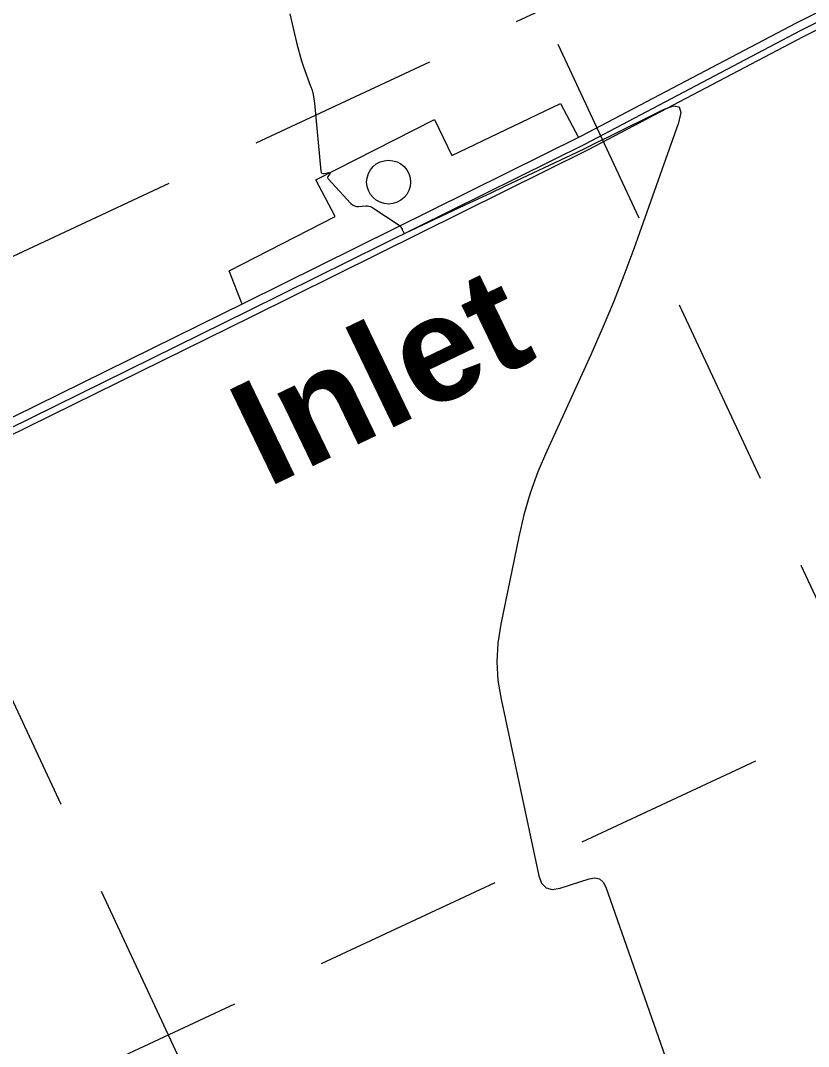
# Model space of a CAD drawing. Extents: x 2498567 to 2501210, y 7092229 to 7094464.
# Drawn here: x 2498932.34 to 2498968.31, y 7093214.56 to 7093261.42 of the extents above; entities that cross this region are included whole.
import ezdxf

# ---------------------------------------------------------------- set-up
doc = ezdxf.new("R2010")
doc.units = 0
doc.header["$MEASUREMENT"] = 0
doc.linetypes.add('HIDDEN', pattern=[0.375, 0.25, -0.125])
for name, color, linetype, lineweight in [('2', 7, 'Continuous', 0), ('20', 7, 'Continuous', 0), ('9', 7, 'Continuous', 0), ('Level 31', 254, 'Continuous', 0)]:
    doc.layers.add(name, color=color, linetype=linetype, lineweight=lineweight)
doc.layers.add('GRID', color=254, linetype='HIDDEN')
doc.styles.get("Standard").update_dxf_attribs({"font": 'ARIALBD.TTF'})

# ---------------------------------------------------------------- blocks, each defined once
blk = doc.blocks.new('026_2')
at = {"color": 0, "linetype": 'ByBlock', "lineweight": -2}
blk.add_circle((-0.007, 0), 0.1, dxfattribs=at)

msp = doc.modelspace()

# ---------------------------------------------------------------- linework, layer by layer
at = {"layer": '2', "color": 7, "linetype": 'Continuous', "lineweight": 0, "flags": 128}
for points in [[(2499046.678, 7093312.66), (2499042.289, 7093305.241), (2499038.59, 7093300.605), (2499035.82, 7093297.599), (2499032.111, 7093294.64), (2499029.161, 7093292.269), (2499023.471, 7093289.017), (2499008.082, 7093281.312), (2498988.822, 7093271.892), (2498967.745, 7093261.3), (2498957.931, 7093256.131), (2498942.573, 7093248.516), (2498915.025, 7093234.942), (2498882.218, 7093218.555), (2498855.101, 7093204.981), (2498817.028, 7093185.985), (2498799.689, 7093177.192), (2498785.647, 7093170.089)], [(2499047.022, 7093312.457), (2499042.619, 7093305.014), (2499038.894, 7093300.344), (2499036.093, 7093297.305), (2499032.361, 7093294.328), (2499029.387, 7093291.938), (2499023.66, 7093288.665), (2499008.259, 7093280.954), (2498989, 7093271.534), (2498967.928, 7093260.945), (2498958.113, 7093255.775), (2498942.75, 7093248.157), (2498915.203, 7093234.584), (2498882.397, 7093218.197), (2498855.28, 7093204.623), (2498817.208, 7093185.628), (2498799.869, 7093176.836), (2498785.8, 7093169.718)], [(2499047.28, 7093312.304), (2499042.867, 7093304.843), (2499039.122, 7093300.149), (2499036.298, 7093297.085), (2499032.549, 7093294.094), (2499029.556, 7093291.689), (2499023.802, 7093288.4), (2499008.392, 7093280.685), (2498989.133, 7093271.265), (2498968.065, 7093260.678), (2498958.25, 7093255.508), (2498942.883, 7093247.888), (2498915.336, 7093234.315), (2498882.531, 7093217.929), (2498855.414, 7093204.355), (2498817.343, 7093185.36), (2498800.005, 7093176.568), (2498785.915, 7093169.44)]]:
    msp.add_lwpolyline(points, dxfattribs=at)
at = {"layer": '9', "color": 5, "linetype": 'Continuous', "lineweight": 0}
for p, q in [((2498952.033, 7093255.245), (2498956.982, 7093257.628)), ((2498956.982, 7093257.628), (2498957.808, 7093256.07)), ((2498945.817, 7093254.139), (2498951.239, 7093256.895)), ((2498951.239, 7093256.895), (2498952.033, 7093255.245)), ((2498946.699, 7093252.459), (2498945.817, 7093254.139)), ((2498941.866, 7093249.987), (2498946.699, 7093252.459)), ((2498942.457, 7093248.458), (2498941.866, 7093249.987))]:
    msp.add_line(p, q, dxfattribs=at)
at = {"layer": 'GRID', "color": 252, "linetype": 'HIDDEN', "lineweight": 0, "ltscale": 35}
for p, q in [((2498764.657, 7093172.633), (2500744.286, 7094095.692)), ((2498779.545, 7093140.704), (2500759.174, 7094063.762)), ((2498807.105, 7093581.51), (2499328.394, 7092463.534)), ((2498775.176, 7093566.622), (2499296.464, 7092448.645))]:
    msp.add_line(p, q, dxfattribs=at)
at = {"layer": 'Level 31', "color": 35, "linetype": 'Continuous', "lineweight": 13}
for p, q in [((2498944.637, 7093261.721), (2498944.937, 7093260.409)), ((2498944.937, 7093260.409), (2498945.005, 7093260.129)), ((2498945.005, 7093260.129), (2498945.082, 7093259.852)), ((2498945.082, 7093259.852), (2498945.168, 7093259.577)), ((2498945.168, 7093259.577), (2498945.262, 7093259.305)), ((2498945.262, 7093259.305), (2498945.583, 7093258.419)), ((2498945.583, 7093258.419), (2498945.646, 7093258.228)), ((2498945.646, 7093258.228), (2498945.696, 7093258.034)), ((2498945.696, 7093258.034), (2498945.734, 7093257.837)), ((2498945.734, 7093257.837), (2498945.759, 7093257.638)), ((2498945.759, 7093257.638), (2498946.054, 7093254.536)), ((2498959.144, 7093256.088), (2498961.691, 7093257.353)), ((2498961.691, 7093257.353), (2498962.143, 7093257.519)), ((2498962.143, 7093257.519), (2498962.407, 7093257.473)), ((2498962.407, 7093257.473), (2498962.484, 7093257.215)), ((2498962.484, 7093257.215), (2498962.374, 7093256.747)), ((2498962.374, 7093256.747), (2498960.33, 7093250.994)), ((2498958.668, 7093255.854), (2498959.144, 7093256.088)), ((2498957.714, 7093255.392), (2498958.192, 7093255.622)), ((2498958.192, 7093255.622), (2498958.668, 7093255.854)), ((2498954.999, 7093254.108), (2498957.236, 7093255.164)), ((2498957.236, 7093255.164), (2498957.714, 7093255.392)), ((2498946.054, 7093254.536), (2498946.068, 7093254.48)), ((2498946.068, 7093254.48), (2498946.096, 7093254.443)), ((2498946.096, 7093254.443), (2498946.139, 7093254.426)), ((2498946.139, 7093254.426), (2498946.197, 7093254.429)), ((2498946.197, 7093254.429), (2498946.411, 7093254.469)), ((2498946.359, 7093254.259), (2498946.357, 7093254.233)), ((2498946.357, 7093254.233), (2498946.364, 7093254.209)), ((2498946.371, 7093254.285), (2498946.359, 7093254.259)), ((2498946.364, 7093254.209), (2498946.38, 7093254.185)), ((2498946.451, 7093254.41), (2498946.371, 7093254.285)), ((2498946.38, 7093254.185), (2498947.421, 7093253.062)), ((2498946.411, 7093254.469), (2498946.446, 7093254.472)), ((2498946.446, 7093254.472), (2498946.465, 7093254.463)), ((2498946.467, 7093254.442), (2498946.451, 7093254.41)), ((2498946.465, 7093254.463), (2498946.467, 7093254.442)), ((2498954.41, 7093253.83), (2498954.999, 7093254.108)), ((2498953.821, 7093253.552), (2498954.41, 7093253.83)), ((2498952.643, 7093252.996), (2498953.232, 7093253.274)), ((2498953.232, 7093253.274), (2498953.821, 7093253.552)), ((2498947.421, 7093253.062), (2498947.495, 7093252.996)), ((2498947.495, 7093252.996), (2498947.578, 7093252.952)), ((2498947.578, 7093252.952), (2498947.669, 7093252.929)), ((2498947.669, 7093252.929), (2498947.768, 7093252.927)), ((2498947.768, 7093252.927), (2498948.106, 7093252.954)), ((2498948.106, 7093252.954), (2498948.177, 7093252.955)), ((2498948.177, 7093252.955), (2498948.245, 7093252.944)), ((2498948.245, 7093252.944), (2498948.311, 7093252.921)), ((2498948.311, 7093252.921), (2498948.373, 7093252.887)), ((2498948.373, 7093252.887), (2498949.623, 7093252.074)), ((2498949.895, 7093251.699), (2498952.643, 7093252.996)), ((2498949.623, 7093252.074), (2498949.649, 7093252.055)), ((2498949.649, 7093252.055), (2498949.671, 7093252.033)), ((2498949.671, 7093252.033), (2498949.69, 7093252.008)), ((2498949.69, 7093252.008), (2498949.706, 7093251.981)), ((2498949.706, 7093251.981), (2498949.753, 7093251.886)), ((2498949.753, 7093251.886), (2498949.763, 7093251.866)), ((2498949.763, 7093251.866), (2498949.773, 7093251.846)), ((2498949.773, 7093251.846), (2498949.783, 7093251.826)), ((2498949.783, 7093251.826), (2498949.793, 7093251.805)), ((2498949.793, 7093251.805), (2498949.838, 7093251.718)), ((2498949.838, 7093251.718), (2498949.848, 7093251.703)), ((2498949.848, 7093251.703), (2498949.861, 7093251.695)), ((2498949.861, 7093251.695), (2498949.877, 7093251.693)), ((2498949.877, 7093251.693), (2498949.895, 7093251.699)), ((2498960.33, 7093250.994), (2498959.879, 7093249.766)), ((2498959.879, 7093249.766), (2498959.402, 7093248.549)), ((2498959.402, 7093248.549), (2498958.898, 7093247.343)), ((2498958.898, 7093247.343), (2498958.367, 7093246.148)), ((2498958.367, 7093246.148), (2498956.36, 7093241.754)), ((2498956.36, 7093241.754), (2498955.958, 7093240.803)), ((2498955.958, 7093240.803), (2498955.61, 7093239.834)), ((2498955.61, 7093239.834), (2498955.319, 7093238.847)), ((2498955.319, 7093238.847), (2498955.083, 7093237.842)), ((2498955.083, 7093237.842), (2498954.26, 7093233.841)), ((2498954.26, 7093233.841), (2498954.128, 7093232.984)), ((2498954.128, 7093232.984), (2498954.087, 7093232.127)), ((2498954.087, 7093232.127), (2498954.135, 7093231.271)), ((2498954.135, 7093231.271), (2498954.273, 7093230.415)), ((2498954.273, 7093230.415), (2498955.993, 7093222.361)), ((2498955.993, 7093222.361), (2498956.121, 7093222.015)), ((2498956.976, 7093221.793), (2498958.292, 7093222.216)), ((2498958.292, 7093222.216), (2498958.551, 7093222.261)), ((2498958.551, 7093222.261), (2498958.764, 7093222.213)), ((2498958.764, 7093222.213), (2498958.931, 7093222.072)), ((2498956.121, 7093222.015), (2498956.327, 7093221.805)), ((2498956.327, 7093221.805), (2498956.612, 7093221.731)), ((2498956.612, 7093221.731), (2498956.976, 7093221.793)), ((2498958.931, 7093222.072), (2498959.052, 7093221.838)), ((2498959.052, 7093221.838), (2498962.283, 7093212.618))]:
    msp.add_line(p, q, dxfattribs=at)

# ---------------------------------------------------------------- block references
at = {"layer": '20', "color": 7, "linetype": 'Continuous', "lineweight": 0, "xscale": 10, "yscale": 10, "zscale": 10}
msp.add_blockref('026_2', (2498949.209, 7093254.035), dxfattribs=at)

# ---------------------------------------------------------------- texts
at = {"layer": '9', "color": 5}
msp.add_text('Inlet', height=4.8, rotation=25.7072, dxfattribs=at).set_placement((2498943.58, 7093240.05))

doc.saveas('drawing.dxf')
